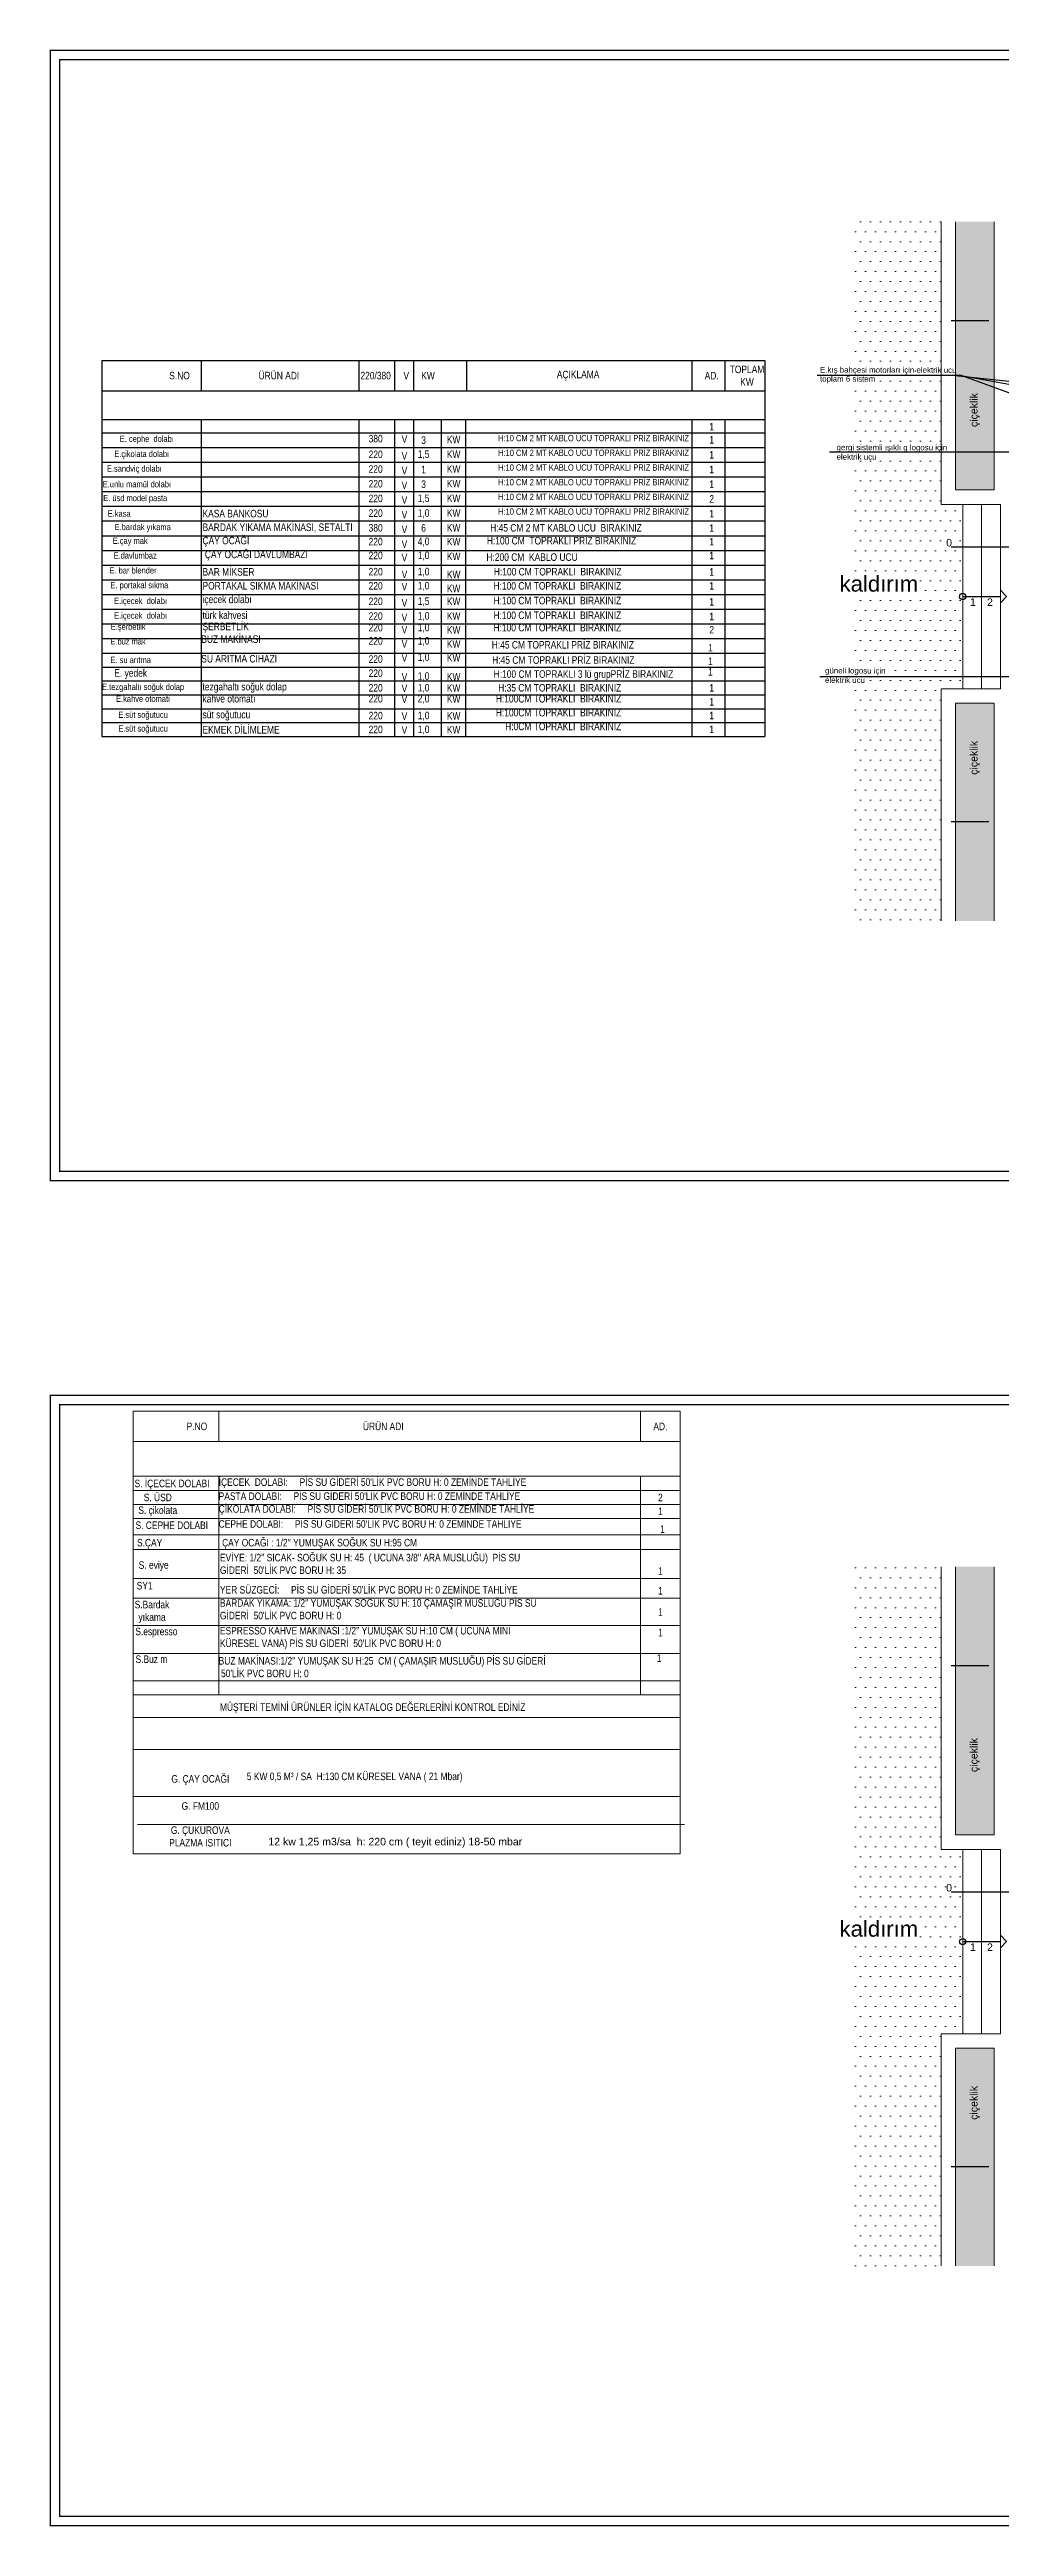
# Model space of a CAD drawing. Header units: millimetres. Extents: x 54215 to 67697, y 23496 to 56611.
# Drawn here: x 54215 to 55730, y 44051 to 47994 of the extents above; entities that cross this region are included whole.
import ezdxf

# ---------------------------------------------------------------- set-up
doc = ezdxf.new("R2010")
doc.units = ezdxf.units.MM
doc.linetypes.add('ACAD_ISO03W100', pattern=[30, 12, -18])
for name, color, linetype, lineweight in [('- 0.09', 9, 'Continuous', 9), ('- 0.20', 41, 'Continuous', 20), ('no3_yazı tefriş', 152, 'Continuous', 0), ('t_elektrik', 1, 'Continuous', 30)]:
    doc.layers.add(name, color=color, linetype=linetype, lineweight=lineweight)
doc.layers.add('0 rölöve', color=7, linetype='Continuous', true_color=0xf1380e)
doc.styles.add('1.50', font='ARIALN.TTF', dxfattribs={"height": 10})
doc.styles.get("Standard").update_dxf_attribs({"font": 'arial.ttf'})
doc.styles.add('YAZI', font='arial.ttf', dxfattribs={"width": 0.8, "height": 0.6})

# ---------------------------------------------------------------- blocks, each defined once
blk = doc.blocks.new('plan girişblok')
at = {"layer": '- 0.09'}
h = blk.add_hatch(dxfattribs=at)
h.set_pattern_fill('DOTS', color=256, scale=10)
h.set_pattern_definition([(9e-15, (420.6, 0), (7.9375, 15.875), [0, -15.875])])
h.paths.add_polyline_path([(2808.2, 2892.5), (2946.2, 2892.5), (2946.2, 2930.9), (2808.2, 2930.9)], flags=24)
edge = h.paths.add_edge_path()
edge.add_line((2836.2, 3488.3), (2836.2, 2375.1))
edge.add_line((2836.2, 2375.1), (2976.1, 2375.1))
edge.add_line((2976.1, 2375.1), (2976.1, 2744.7))
edge.add_line((2976.1, 2744.7), (3010.6, 2744.7))
edge.add_line((3010.6, 2744.7), (3010.6, 2886.5))
edge.add_arc((3010.6, 2891.5), 5, 90, 270, ccw=False)
edge.add_line((3010.6, 2896.5), (3010.6, 3038.2))
edge.add_line((3010.6, 3038.2), (2976.1, 3038.2))
edge.add_line((2976.1, 3038.2), (2976.1, 3488.3))
edge.add_line((2976.1, 3488.3), (2836.2, 3488.3))
h = blk.add_hatch(dxfattribs=at)
h.set_pattern_fill('AR-SAND', color=256, scale=0.5)
h.set_pattern_definition([(37.5, (2446.458, 1691.468), (-0.80002, 24.47066), [0, -19.304, 0, -21.59, 0, -20.6375]), (7.5, (2446.458, 1691.47), (22.47616, 35.84126), [0, -10.414, 0, -17.399, 0, -6.6675]), (327.5, (2430.837, 1691.468), (39.54962, 0.07186), [0, -6.35, 0, -22.86, 0, -29.845]), (317.5, (2430.837, 1691.47), (38.1778, 11.14647), [0, -3.175, 0, -14.986, 0, -17.145])])
h.paths.add_polyline_path([(3060.6, 2721.7), (2999.1, 2721.7), (2999.1, 2532.7), (3060.6, 2532.7)])
h.paths.add_polyline_path([(3060.6, 2532.7), (2999.1, 2532.7), (2999.1, 2375.1), (3060.6, 2375.1)])
h.paths.add_polyline_path([(3060.6, 3330.7), (2999.1, 3330.7), (2999.1, 3061.2), (3060.6, 3061.2)])
h.paths.add_polyline_path([(3060.6, 3488.3), (2999.1, 3488.3), (2999.1, 3330.7), (3060.6, 3330.7)])
h.paths.add_polyline_path([(3041.4, 2603.9), (3041.4, 2665.6), (3018.5, 2665.6), (3018.5, 2603.9)], flags=24)
h.paths.add_polyline_path([(3041.4, 3157.6), (3041.4, 3219.3), (3018.5, 3219.3), (3018.5, 3157.6)], flags=24)
at = {"layer": '- 0.20'}
for p, q in [((2976.1, 3488.3), (2976.1, 3038.2)), ((2999.1, 3488.3), (2999.1, 3061.2)), ((3060.6, 3488.3), (3060.6, 3061.2)), ((3010.6, 3038.2), (2976.1, 3038.2)), ((3060.6, 3061.2), (2999.1, 3061.2)), ((3010.6, 3038.2), (3010.6, 2744.7)), ((3070.6, 3038.2), (3010.6, 3038.2)), ((3040.6, 3038.2), (3040.6, 2744.7)), ((3070.6, 3038.2), (3070.6, 2744.7)), ((2976.1, 2744.7), (2976.1, 2375.1)), ((3010.6, 2744.7), (2976.1, 2744.7)), ((2999.1, 2721.7), (2999.1, 2375.1)), ((3060.6, 2721.7), (2999.1, 2721.7)), ((3070.6, 2744.7), (3010.6, 2744.7)), ((3060.6, 2721.7), (3060.6, 2375.1))]:
    blk.add_line(p, q, dxfattribs=at)
at = {"layer": '0 rölöve'}
for p, q in [((2992.4, 2970.5), (3084.1, 2970.5)), ((3010.6, 2891.5), (3070.6, 2891.5))]:
    blk.add_line(p, q, dxfattribs=at)
blk.add_lwpolyline([(3070.6, 2901.5), (3080.6, 2891.5), (3070.6, 2881.5)], dxfattribs=at)
blk.add_circle((3010.6, 2891.5), 5, dxfattribs=at)
at = {"layer": '- 0.20'}
blk.add_text('kaldırım', height=25.2, dxfattribs=at).set_placement((2814.6, 2899.3))
at = {"layer": '0 rölöve'}
for p in [(3034.3, 3161.4), (3034.3, 2607.7)]:
    blk.add_text('çiçeklik', height=12, rotation=90, dxfattribs=at).set_placement(p)
for s, p in [('0', (2984.3, 2971.3)), ('1', (3022.2, 2876.6)), ('2', (3049.4, 2876.6))]:
    blk.add_text(s, height=12, dxfattribs=at).set_placement(p)

msp = doc.modelspace()

# ---------------------------------------------------------------- linework, layer by layer
at = {"color": 252, "const_width": 2.135}
for points in [[(58549.046, 46193.342), (54216.086, 46193.342), (54216.086, 47993.342), (58549.046, 47993.342), (58549.046, 46854.293, -0.41421356), (58523.96, 46829.207), (58145.153, 46829.207, 0.41421356), (58135.119, 46819.172), (58135.119, 46575.335, 0.41421356), (58145.153, 46565.3), (58523.96, 46565.3, -0.41421356), (58549.046, 46540.214), (58549.046, 46193.342)], [(58533.994, 46854.293, -0.41421356), (58523.96, 46844.259), (58145.153, 46844.259, 0.41421356), (58120.067, 46819.172), (58120.067, 46575.335, 0.41421356), (58145.153, 46550.248), (58523.96, 46550.248, -0.41421356), (58533.994, 46540.214), (58533.994, 46208.394), (54231.138, 46208.394), (54231.138, 47978.29), (58533.994, 47978.29), (58533.994, 46854.293)], [(58549.046, 44051.85), (54216.086, 44051.85), (54216.086, 45851.85), (58549.046, 45851.85), (58549.046, 44712.802, -0.41421356), (58523.96, 44687.715), (58145.153, 44687.715, 0.41421356), (58135.119, 44677.68), (58135.119, 44433.843, 0.41421356), (58145.153, 44423.808), (58523.96, 44423.808, -0.41421356), (58549.046, 44398.722), (58549.046, 44051.85)], [(58533.994, 44712.802, -0.41421356), (58523.96, 44702.767), (58145.153, 44702.767, 0.41421356), (58120.067, 44677.68), (58120.067, 44433.843, 0.41421356), (58145.153, 44408.756), (58523.96, 44408.756, -0.41421356), (58533.994, 44398.722), (58533.994, 44066.902), (54231.138, 44066.902), (54231.138, 45836.798), (58533.994, 45836.798), (58533.994, 44712.802)]]:
    msp.add_lwpolyline(points, format="xyb", dxfattribs=at)
at = {"layer": '0 rölöve', "linetype": 'ACAD_ISO03W100', "ltscale": 5}
for p, q in [((56310.835, 47562.695), (55634.835, 47562.695)), ((56310.835, 46764.695), (55634.835, 46764.695)), ((56310.835, 45421.203), (55634.835, 45421.203)), ((56310.835, 44623.203), (55634.835, 44623.203))]:
    msp.add_line(p, q, dxfattribs=at)
at = {"layer": 'no3_yazı tefriş'}
for p, q in [((54348.438, 45826.293), (55219.465, 45826.293)), ((54348.438, 45826.293), (54348.438, 45121.905)), ((54484.429, 45826.293), (54484.429, 45778.142)), ((55156.43, 45826.293), (55156.43, 45778.142)), ((55219.465, 45826.293), (55219.465, 45375.063)), ((54348.438, 45778.142), (55219.465, 45778.142)), ((54348.438, 45722.771), (55219.465, 45722.771)), ((54484.429, 45722.771), (54484.429, 45528.791)), ((55156.43, 45722.771), (55156.43, 45528.791)), ((54348.438, 45700.16), (55219.465, 45700.16)), ((54348.438, 45678), (55219.465, 45678)), ((54348.438, 45655.84), (55219.465, 45655.84)), ((54348.438, 45629.678), (55219.465, 45629.678)), ((54348.438, 45629.678), (55219.465, 45629.678)), ((54348.438, 45606.274), (55219.465, 45606.274)), ((54348.438, 45606.274), (55219.465, 45606.274)), ((54348.438, 45606.274), (55219.465, 45606.274)), ((54348.438, 45606.274), (55219.465, 45606.274)), ((54348.438, 45606.274), (55219.465, 45606.274)), ((54348.438, 45560.268), (55219.465, 45560.268)), ((54348.438, 45528.791), (55219.465, 45528.791)), ((54348.438, 45528.791), (55219.465, 45528.791)), ((54348.438, 45528.791), (55219.465, 45528.791)), ((54484.429, 45528.791), (54484.429, 45375.063)), ((55156.43, 45528.791), (55156.43, 45375.063)), ((54348.438, 45485.028), (55219.465, 45485.028)), ((54348.438, 45485.028), (55219.465, 45485.028)), ((54348.438, 45485.028), (55219.465, 45485.028)), ((54348.438, 45440.708), (55219.465, 45440.708)), ((54348.438, 45440.708), (55219.465, 45440.708)), ((54348.438, 45396.945), (55219.465, 45396.945)), ((54348.438, 45375.063), (55219.465, 45375.063)), ((55219.465, 45375.063), (55219.465, 45121.905)), ((54348.438, 45338.544), (55219.465, 45338.544)), ((54348.438, 45287.775), (55219.465, 45287.775)), ((54348.438, 45212.957), (55219.465, 45212.957)), ((54355.318, 45168.388), (55226.344, 45168.388)), ((55219.465, 45121.905), (54348.438, 45121.905))]:
    msp.add_line(p, q, dxfattribs=at)
at = {"layer": 't_elektrik'}
for p, q in [((54298.077, 47499.289), (55354.121, 47499.289)), ((54298.077, 47499.289), (54298.077, 46900.924)), ((54456.684, 47499.289), (54456.684, 47451.137)), ((54707.41, 47499.289), (54707.41, 47451.137)), ((54764.362, 47499.289), (54764.362, 47451.137)), ((54794.802, 47499.289), (54794.802, 47451.137)), ((54879.261, 47499.289), (54879.261, 47451.137)), ((55238.13, 47499.289), (55238.13, 47451.137)), ((55290.576, 47499.289), (55290.576, 47451.137)), ((55354.121, 47499.289), (55354.121, 46900.924)), ((54298.077, 47451.137), (55354.121, 47451.137)), ((55667.111, 47475.446), (55437.828, 47475.446)), ((55657.835, 47475.446), (56285.835, 47407.945)), ((55865.406, 47403.432), (55667.111, 47475.446)), ((55667.111, 47475.446), (56034.834, 47407.945)), ((54298.077, 47405.137), (55354.121, 47405.137)), ((54456.684, 47405.137), (54456.684, 47033.163)), ((54707.41, 47405.137), (54707.41, 47033.163)), ((54764.362, 47405.137), (54764.362, 47033.163)), ((54794.802, 47405.137), (54794.802, 47033.163)), ((54838.99, 47405.137), (54838.99, 47033.163)), ((54877.406, 47405.137), (54877.406, 47033.163)), ((55238.13, 47405.137), (55238.13, 47033.163)), ((55290.576, 47405.137), (55290.576, 47033.163)), ((54298.077, 47384.221), (55354.121, 47384.221)), ((54298.077, 47360.817), (55354.121, 47360.817)), ((54298.077, 47337.413), (55354.121, 47337.413)), ((55763.835, 47353.445), (55457.471, 47353.445)), ((54298.077, 47314.009), (55354.121, 47314.009)), ((54298.077, 47314.009), (55354.121, 47314.009)), ((54298.077, 47290.606), (55354.121, 47290.606)), ((54298.077, 47290.606), (55354.121, 47290.606)), ((54298.077, 47267.202), (55354.121, 47267.202)), ((54298.077, 47267.202), (55354.121, 47267.202)), ((54298.077, 47243.798), (55354.121, 47243.798)), ((54298.077, 47243.798), (55354.121, 47243.798)), ((54298.077, 47220.394), (55354.121, 47220.394)), ((54298.077, 47196.99), (55354.121, 47196.99)), ((54298.077, 47173.586), (55354.121, 47173.586)), ((54298.077, 47150.183), (55354.121, 47150.183)), ((54298.077, 47126.779), (55354.121, 47126.779)), ((54298.077, 47103.375), (55354.121, 47103.375)), ((54298.077, 47079.971), (55354.121, 47079.971)), ((54298.077, 47056.567), (55354.121, 47056.567)), ((54298.077, 47033.163), (55354.121, 47033.163)), ((54298.077, 47033.163), (55354.121, 47033.163)), ((54298.077, 47033.163), (55354.121, 47033.163)), ((54298.077, 47033.163), (55354.121, 47033.163)), ((54298.077, 47011.282), (55354.121, 47011.282)), ((54456.684, 47033.163), (54456.684, 46900.924)), ((54707.41, 47033.163), (54707.41, 46900.924)), ((54764.362, 47033.163), (54764.362, 46900.924)), ((54794.802, 47033.163), (54794.802, 46900.924)), ((54838.99, 47033.163), (54838.99, 46900.924)), ((54877.406, 47033.163), (54877.406, 46900.924)), ((55238.13, 47033.163), (55238.13, 46900.924)), ((55290.576, 47033.163), (55290.576, 46900.924)), ((54298.077, 46989.122), (55354.121, 46989.122)), ((55761.835, 46995.695), (55441.636, 46995.695)), ((54298.077, 46966.961), (55354.121, 46966.961)), ((54298.077, 46944.801), (55354.121, 46944.801)), ((54298.077, 46922.863), (55354.121, 46922.863)), ((54298.077, 46900.924), (55354.121, 46900.924))]:
    msp.add_line(p, q, dxfattribs=at)

# ---------------------------------------------------------------- block references
at = {"layer": '0 rölöve'}
for p in [(52658.765, 44231.986), (52658.765, 42090.494)]:
    msp.add_blockref('plan girişblok', p, dxfattribs=at)

# ---------------------------------------------------------------- texts
at = {"layer": 'no3_yazı tefriş', "color": 3, "style": 'YAZI'}
msp.add_text('12 kw 1,25 m3/sa  h: 220 cm ( teyit ediniz) 18-50 mbar', height=12, dxfattribs=at).set_placement((54563.581, 45135.196))
at = {"layer": 'no3_yazı tefriş', "char_height": 12, "style": 'YAZI'}
for s, insert, width, attachment_point in [('P.NO', (54449.8, 45802.218), 39.25724, 5), ('ÜRÜN ADI', (54746.561, 45802.218), 494.26507, 5), ('AD.', (55187.947, 45802.218), 33.03409, 5), ('S. İÇECEK DOLABI', (54410.118, 45709.619), 150.18751, 5), ("İÇECEK  DOLABI:     PİS SU GİDERİ 50'LİK PVC BORU H: 0 ZEMİNDE TAHLİYE", (54484.429, 45711.691), 520.26507, 4), ('S. çikolata', (54387.405, 45666.92), 104.76133, 5), ('S. ÜSD', (54387.405, 45689.08), 104.76133, 5), ("ÇİKOLATA DOLABI:     PİS SU GİDERİ 50'LİK PVC BORU H: 0 ZEMİNDE TAHLİYE", (54484.429, 45668.991), 520.26507, 4), ("PASTA DOLABI:     PİS SU GİDERİ 50'LİK PVC BORU H: 0 ZEMİNDE TAHLİYE", (54484.429, 45691.151), 520.26507, 4), ('2', (55187.947, 45689.08), 59.03409, 5), ('1', (55187.947, 45666.92), 59.03409, 5), ('S. CEPHE DOLABI', (54409.727, 45644.76), 149.40446, 5), ("CEPHE DOLABI:     PİS SU GİDERİ 50'LİK PVC BORU H: 0 ZEMİNDE TAHLİYE", (54484.429, 45646.831), 520.26507, 4), ('1', (55191.351, 45638.714), 59.03409, 5), ('S.ÇAY', (54354.332, 45615.31), 520.26507, 4), ("EVİYE: 1/2'' SICAK- SOĞUK SU H: 45  ( UCUNA 3/8'' ARA MUSLUĞU)  PİS SU GİDERİ  50'LİK PVC BORU H: 35", (54486.429, 45583.271), 520.26507, 4), ("ÇAY OCAĞI : 1/2'' YUMUŞAK SOĞUK SU H:95 CM", (54489.832, 45615.31), 520.26507, 4), ('SY1', (54366.597, 45548.564), 65.25724, 5), ('S. eviye', (54380.88, 45579.681), 65.25724, 5), ("YER SÜZGECİ:     PİS SU GİDERİ 50'LİK PVC BORU H: 0 ZEMİNDE TAHLİYE", (54486.429, 45542.074), 520.26507, 4), ('1', (55187.947, 45571.97), 59.03409, 5), ('S.Bardak yıkama', (54378.266, 45506.771), 65.25724, 5), ("BARDAK YIKAMA: 1/2'' YUMUŞAK SOĞUK SU H: 10 ÇAMAŞIR MUSLUĞU PİS SU GİDERİ  50'LİK PVC BORU H: 0", (54486.429, 45511.027), 520.26507, 4), ('1', (55187.947, 45540.493), 59.03409, 5), ('1', (55187.947, 45506.771), 59.03409, 5), ('S.espresso', (54385.245, 45473.948), 65.25724, 5), ("ESPRESSO KAHVE MAKİNASI :1/2'' YUMUŞAK SU H:10 CM ( UCUNA MİNİ KÜRESEL VANA) PİS SU GİDERİ  50'LİK PVC BORU H: 0", (54486.429, 45465.177), 520.26507, 4), ('1', (55187.947, 45473.948), 59.03409, 5), ('S.Buz m', (54377.339, 45431.53), 65.25724, 5), ("BUZ MAKİNASI:1/2'' YUMUŞAK SU H:25  CM ( ÇAMAŞIR MUSLUĞU) PİS SU GİDERİ  50'LİK PVC BORU H: 0", (54484.429, 45418.871), 520.26507, 4), ('1', (55185.947, 45433.32), 59.03409, 5), ('MÜŞTERİ TEMİNİ ÜRÜNLER İÇİN KATALOG DEĞERLERİNİ KONTROL EDİNİZ', (54486.429, 45353.508), 520.26507, 4)]:
    msp.add_mtext(s, dxfattribs=dict(at, insert=insert, width=width, attachment_point=attachment_point))
at = {"layer": 'no3_yazı tefriş', "color": 3, "char_height": 12, "style": 'YAZI'}
for s, insert, width, attachment_point in [('G. ÇAY OCAĞI', (54455.184, 45239.154), 118.80688, 5), ('5 KW 0,5 M³ / SA  H:130 CM KÜRESEL VANA ( 21 Mbar)', (54529.25, 45243.226), 520.26507, 4), ('G. FM100', (54455.184, 45197.798), 118.80688, 5), ('G. ÇUKUROVA PLAZMA ISITICI', (54455.184, 45149.322), 118.80688, 5)]:
    msp.add_mtext(s, dxfattribs=dict(at, insert=insert, width=width, attachment_point=attachment_point))
at = {"layer": 't_elektrik'}
for s, insert, char_height, width, attachment_point, style in [('S.NO', (54422.056, 47475.213), 12, 39.25724, 5, 'YAZI'), ('ÜRÜN ADI', (54580.331, 47475.213), 12, 494.26507, 5, 'YAZI'), ('220/380', (54734.445, 47475.213), 12, 494.26507, 5, 'YAZI'), ('AÇIKLAMA', (55056.869, 47475.213), 12, 380.05499, 5, 'YAZI'), ('TOPLAM\\PKW', (55325.847, 47475.213), 12, 494.26507, 5, 'YAZI'), ('V', (54783.196, 47475.213), 12, 494.26507, 5, 'YAZI'), ('KW', (54817.863, 47475.213), 12, 494.26507, 5, 'YAZI'), ('AD.', (55269.647, 47475.213), 12, 33.03409, 5, 'YAZI'), ('E. cephe  dolabı', (54369.994, 47373.141), 10, 132.01796, 5, '1.50'), ('380', (54734.445, 47374.798), 12, 494.26507, 5, 'YAZI'), ('V', (54780.329, 47374.234), 12, 494.26507, 5, 'YAZI'), ('3', (54810.769, 47372.416), 12, 494.26507, 5, 'YAZI'), ('KW', (54858.656, 47373.466), 12, 494.26507, 5, 'YAZI'), ('H:10 CM 2 MT KABLO UCU TOPRAKLI PRİZ BIRAKINIZ', (54929.48, 47375.723), 10, 520.26507, 4, '1.50'), ('1', (55269.647, 47394.057), 12, 59.03409, 5, 'YAZI'), ('1', (55269.647, 47373.141), 12, 59.03409, 5, 'YAZI'), ('E.sandviç dolabı', (54350.179, 47325.711), 10, 132.01796, 5, '1.50'), ('E.çikolata dolabı', (54361.899, 47349.115), 10, 132.01796, 5, '1.50'), ('220', (54734.448, 47349.838), 12, 494.26507, 5, 'YAZI'), ('220', (54734.448, 47326.434), 12, 494.26507, 5, 'YAZI'), ('V', (54780.329, 47347.44), 12, 494.26507, 5, 'YAZI'), ('V', (54780.329, 47324.036), 12, 494.26507, 5, 'YAZI'), ('1,5', (54810.769, 47349.012), 12, 494.26507, 5, 'YAZI'), ('1', (54810.769, 47325.608), 12, 494.26507, 5, 'YAZI'), ('KW', (54858.656, 47350.062), 12, 494.26507, 5, 'YAZI'), ('KW', (54858.656, 47326.658), 12, 494.26507, 5, 'YAZI'), ('H:10 CM 2 MT KABLO UCU TOPRAKLI PRİZ BIRAKINIZ', (54929.48, 47352.319), 10, 520.26507, 4, '1.50'), ('H:10 CM 2 MT KABLO UCU TOPRAKLI PRİZ BIRAKINIZ', (54929.48, 47328.915), 10, 520.26507, 4, '1.50'), ('1', (55269.647, 47349.115), 12, 59.03409, 5, 'YAZI'), ('1', (55269.647, 47325.711), 12, 59.03409, 5, 'YAZI'), ('E.unlu mamül dolabı', (54354.163, 47302.307), 10, 132.01796, 5, '1.50'), ('E. üsd model pasta', (54351.547, 47278.904), 10, 132.01796, 5, '1.50'), ('220', (54734.448, 47303.031), 12, 494.26507, 5, 'YAZI'), ('220', (54734.448, 47279.627), 12, 494.26507, 5, 'YAZI'), ('V', (54780.329, 47300.633), 12, 494.26507, 5, 'YAZI'), ('1,5', (54810.769, 47278.8), 12, 494.26507, 5, 'YAZI'), ('3', (54810.769, 47302.204), 12, 494.26507, 5, 'YAZI'), ('KW', (54858.656, 47303.254), 12, 494.26507, 5, 'YAZI'), ('KW', (54858.656, 47279.85), 12, 494.26507, 5, 'YAZI'), ('H:10 CM 2 MT KABLO UCU TOPRAKLI PRİZ BIRAKINIZ', (54929.48, 47305.511), 10, 520.26507, 4, '1.50'), ('H:10 CM 2 MT KABLO UCU TOPRAKLI PRİZ BIRAKINIZ', (54929.48, 47282.107), 10, 520.26507, 4, '1.50'), ('2', (55269.647, 47278.904), 12, 59.03409, 5, 'YAZI'), ('1', (55269.647, 47302.307), 12, 59.03409, 5, 'YAZI'), ('E.kasa', (54325.999, 47255.5), 10, 132.01796, 5, '1.50'), ('KASA BANKOSU', (54458.684, 47255.5), 12, 520.26507, 4, 'YAZI'), ('220', (54734.448, 47256.223), 12, 494.26507, 5, 'YAZI'), ('V', (54780.329, 47277.229), 12, 494.26507, 5, 'YAZI'), ('V', (54780.329, 47253.825), 12, 494.26507, 5, 'YAZI'), ('1,0', (54810.769, 47255.397), 12, 494.26507, 5, 'YAZI'), ('KW', (54858.656, 47256.446), 12, 494.26507, 5, 'YAZI'), ('H:10 CM 2 MT KABLO UCU TOPRAKLI PRİZ BIRAKINIZ', (54929.48, 47258.703), 10, 520.26507, 4, '1.50'), ('1', (55269.647, 47255.5), 12, 59.03409, 5, 'YAZI'), ('E.çay mak', (54343.506, 47210.836), 10, 132.01796, 5, '1.50'), ('E.bardak yıkama', (54363.412, 47232.718), 10, 132.01796, 5, '1.50'), ('ÇAY OCAĞI', (54458.684, 47210.836), 12, 520.26507, 4, 'YAZI'), ('BARDAK YIKAMA MAKİNASI, SETALTI', (54458.684, 47232.718), 12, 520.26507, 4, 'YAZI'), ('380', (54734.445, 47232.819), 12, 494.26507, 5, 'YAZI'), ('220', (54734.448, 47210.937), 12, 494.26507, 5, 'YAZI'), ('V', (54780.329, 47230.421), 12, 494.26507, 5, 'YAZI'), ('V', (54780.329, 47207.017), 12, 494.26507, 5, 'YAZI'), ('4,0', (54810.769, 47210.111), 12, 494.26507, 5, 'YAZI'), ('6', (54810.769, 47232.604), 12, 494.26507, 5, 'YAZI'), ('KW', (54858.656, 47233.043), 12, 494.26507, 5, 'YAZI'), ('KW', (54858.656, 47210.883), 12, 494.26507, 5, 'YAZI'), ('H:100 CM  TOPRAKLI PRİZ BIRAKINIZ', (55149.259, 47212.312), 12, 435.72392, 6, 'YAZI'), ('H:45 CM 2 MT KABLO UCU  BIRAKINIZ', (55158.257, 47232.803), 12, 435.72392, 6, 'YAZI'), ('1', (55269.647, 47232.718), 12, 59.03409, 5, 'YAZI'), ('1', (55269.647, 47210.836), 12, 59.03409, 5, 'YAZI'), ('E. bar blender', (54347.996, 47165.117), 10, 132.01796, 5, '1.50'), ('E.davlumbaz', (54351.454, 47188.787), 10, 132.01796, 5, '1.50'), ('BAR MİKSER', (54458.684, 47162.71), 12, 520.26507, 4, 'YAZI'), (' ÇAY OCAĞI DAVLUMBAZI', (54458.684, 47188.787), 12, 520.26507, 4, 'YAZI'), ('220', (54734.448, 47188.777), 12, 494.26507, 5, 'YAZI'), ('220', (54734.448, 47163.014), 12, 494.26507, 5, 'YAZI'), ('V', (54780.329, 47185.541), 12, 494.26507, 5, 'YAZI'), ('1,0', (54810.769, 47187.951), 12, 494.26507, 5, 'YAZI'), ('1,0', (54810.769, 47162.188), 12, 494.26507, 5, 'YAZI'), ('KW', (54858.656, 47187.479), 12, 494.26507, 5, 'YAZI'), ('H:200 CM  KABLO UCU', (55056.19, 47186.225), 12, 435.72392, 6, 'YAZI'), ('H:100 CM TOPRAKLI  BIRAKINIZ', (55126.145, 47162.998), 12, 435.72392, 6, 'YAZI'), ('1', (55269.647, 47188.787), 12, 59.03409, 5, 'YAZI'), ('1', (55269.647, 47162.71), 12, 59.03409, 5, 'YAZI'), ('E. portakal sıkma', (54358.149, 47140.143), 10, 132.01796, 5, '1.50'), ('PORTAKAL SIKMA MAKİNASI', (54458.684, 47140.558), 12, 520.26507, 4, 'YAZI'), ('220', (54734.448, 47140.447), 12, 494.26507, 5, 'YAZI'), ('V', (54780.329, 47158.819), 12, 494.26507, 5, 'YAZI'), ('V', (54780.329, 47139.315), 12, 494.26507, 5, 'YAZI'), ('1,0', (54810.769, 47139.621), 12, 494.26507, 5, 'YAZI'), ('KW', (54858.656, 47158.749), 12, 494.26507, 5, 'YAZI'), ('KW', (54858.656, 47158.449), 12, 494.26507, 5, 'YAZI'), ('KW', (54858.656, 47136.28), 12, 494.26507, 5, 'YAZI'), ('H:100 CM TOPRAKLI  BIRAKINIZ', (55125.57, 47140.432), 12, 435.72392, 6, 'YAZI'), ('1', (55269.647, 47140.558), 12, 59.03409, 5, 'YAZI'), ('E.içecek  dolabı', (54360.011, 47115.077), 10, 132.01796, 5, '1.50'), ('E.içecek  dolabı', (54360.011, 47091.673), 10, 132.01796, 5, '1.50'), ('türk kahvesi', (54458.684, 47093.751), 12, 520.26507, 4, 'YAZI'), ('içecek dolabı', (54458.684, 47117.154), 12, 520.26507, 4, 'YAZI'), ('220', (54734.448, 47115.8), 12, 494.26507, 5, 'YAZI'), ('220', (54734.448, 47092.396), 12, 494.26507, 5, 'YAZI'), ('V', (54780.329, 47113.402), 12, 494.26507, 5, 'YAZI'), ('V', (54780.329, 47089.998), 12, 494.26507, 5, 'YAZI'), ('1,5', (54810.769, 47114.974), 12, 494.26507, 5, 'YAZI'), ('1,0', (54810.769, 47091.57), 12, 494.26507, 5, 'YAZI'), ('KW', (54858.656, 47116.023), 12, 494.26507, 5, 'YAZI'), ('KW', (54858.656, 47092.62), 12, 494.26507, 5, 'YAZI'), ('H:100 CM TOPRAKLI  BIRAKINIZ', (55125.57, 47117.028), 12, 435.72392, 6, 'YAZI'), ('H:100 CM TOPRAKLI  BIRAKINIZ', (55125.57, 47093.624), 12, 435.72392, 6, 'YAZI'), ('1', (55269.647, 47115.077), 12, 59.03409, 5, 'YAZI'), ('1', (55269.647, 47091.673), 12, 59.03409, 5, 'YAZI'), ('E.buz mak', (54340.108, 47052.084), 10, 132.01796, 5, '1.50'), ('E.şerbetlik', (54340.268, 47073.994), 10, 132.01796, 5, '1.50'), ('BUZ MAKİNASI', (54456.684, 47055.637), 12, 520.26507, 4, 'YAZI'), ('ŞERBETLİK', (54458.684, 47074.023), 12, 520.26507, 4, 'YAZI'), ('220', (54734.448, 47073.985), 12, 494.26507, 5, 'YAZI'), ('220', (54734.448, 47052.731), 12, 494.26507, 5, 'YAZI'), ('V', (54780.329, 47070.71), 12, 494.26507, 5, 'YAZI'), ('V', (54780.329, 47048.132), 12, 494.26507, 5, 'YAZI'), ('1,0', (54810.769, 47073.158), 12, 494.26507, 5, 'YAZI'), ('1,0', (54810.769, 47051.904), 12, 494.26507, 5, 'YAZI'), ('KW', (54858.656, 47070.359), 12, 494.26507, 5, 'YAZI'), ('KW', (54858.656, 47047.93), 12, 494.26507, 5, 'YAZI'), ('H:45 CM TOPRAKLI PRİZ BIRAKINIZ', (55145.873, 47046.562), 12, 435.72392, 6, 'YAZI'), ('H:100 CM TOPRAKLI  BIRAKINIZ', (55125.57, 47073.969), 12, 435.72392, 6, 'YAZI'), ('1', (55267.647, 47042.16), 12, 59.03409, 5, 'YAZI'), ('2', (55269.647, 47070.672), 12, 59.03409, 5, 'YAZI'), ('E. su arıtma', (54344.291, 47022.491), 10, 132.01796, 5, '1.50'), ('E. yedek ', (54344.291, 47000.062), 12, 106.63782, 5, 'YAZI'), ('SU ARITMA CİHAZI', (54456.684, 47024.424), 12, 520.26507, 4, 'YAZI'), ('220', (54734.448, 47023.83), 12, 494.26507, 5, 'YAZI'), ('V', (54780.329, 47025.714), 12, 494.26507, 5, 'YAZI'), ('1,0', (54810.769, 47025.938), 12, 494.26507, 5, 'YAZI'), ('KW', (54858.656, 47026.048), 12, 494.26507, 5, 'YAZI'), ('H:45 CM TOPRAKLI PRİZ BIRAKINIZ', (55146.598, 47022.346), 12, 435.72392, 6, 'YAZI'), ('H:100 CM TOPRAKLI 3 lü grupPRİZ BIRAKINIZ', (55208.553, 46998.298), 12, 435.72392, 6, 'YAZI'), ('1', (55267.647, 47020.278), 12, 59.03409, 5, 'YAZI'), ('1', (55267.647, 47003.616), 12, 59.03409, 5, 'YAZI'), ('E.tezgahaltı soğuk dolap', (54364.017, 46978.181), 10, 132.01796, 5, '1.50'), ('tezgahaltı soğuk dolap', (54458.684, 46978.181), 12, 520.26507, 4, 'YAZI'), ('220', (54734.448, 47001.401), 12, 494.26507, 5, 'YAZI'), ('220', (54734.448, 46978.143), 12, 494.26507, 5, 'YAZI'), ('V', (54780.329, 46995.575), 12, 494.26507, 5, 'YAZI'), ('V', (54780.329, 46977.273), 12, 494.26507, 5, 'YAZI'), ('1,0', (54810.769, 46995.799), 12, 494.26507, 5, 'YAZI'), ('1,0', (54810.769, 46977.316), 12, 494.26507, 5, 'YAZI'), ('KW', (54858.656, 46995.909), 12, 494.26507, 5, 'YAZI'), ('KW', (54858.656, 46977.834), 12, 494.26507, 5, 'YAZI'), ('H:35 CM TOPRAKLI  BIRAKINIZ', (55125.57, 46978.127), 12, 435.72392, 6, 'YAZI'), ('1', (55269.647, 46978.181), 12, 59.03409, 5, 'YAZI'), ('E.kahve otomatı', (54364.017, 46960.77), 10, 132.01796, 5, '1.50'), ('E.süt soğutucu', (54364.017, 46933.861), 10, 132.01796, 5, '1.50'), ('süt soğutucu', (54458.684, 46933.861), 12, 520.26507, 4, 'YAZI'), ('kahve otomatı ', (54458.684, 46960.77), 12, 520.26507, 4, 'YAZI'), ('220', (54734.448, 46960.732), 12, 494.26507, 5, 'YAZI'), ('220', (54734.448, 46933.823), 12, 494.26507, 5, 'YAZI'), ('V', (54780.329, 46959.862), 12, 494.26507, 5, 'YAZI'), ('V', (54780.329, 46932.953), 12, 494.26507, 5, 'YAZI'), ('2,0', (54810.769, 46959.906), 12, 494.26507, 5, 'YAZI'), ('1,0', (54810.769, 46932.996), 12, 494.26507, 5, 'YAZI'), ('KW', (54858.656, 46960.423), 12, 494.26507, 5, 'YAZI'), ('KW', (54858.656, 46933.514), 12, 494.26507, 5, 'YAZI'), ('H:100CM TOPRAKLI  BIRAKINIZ', (55125.57, 46960.716), 12, 435.72392, 6, 'YAZI'), ('H:100CM TOPRAKLI  BIRAKINIZ', (55125.57, 46938.556), 12, 435.72392, 6, 'YAZI'), ('1', (55269.647, 46956.021), 12, 59.03409, 5, 'YAZI'), ('1', (55269.647, 46934.082), 12, 59.03409, 5, 'YAZI'), ('E.süt soğutucu', (54364.017, 46911.922), 10, 132.01796, 5, '1.50'), ('EKMEK DİLİMLEME', (54458.684, 46911.417), 12, 520.26507, 4, 'YAZI'), ('220', (54734.448, 46911.884), 12, 494.26507, 5, 'YAZI'), ('V', (54780.329, 46911.014), 12, 494.26507, 5, 'YAZI'), ('1,0', (54810.769, 46911.057), 12, 494.26507, 5, 'YAZI'), ('KW', (54858.656, 46911.575), 12, 494.26507, 5, 'YAZI'), ('H:0CM TOPRAKLI  BIRAKINIZ', (55125.57, 46916.617), 12, 435.72392, 6, 'YAZI'), ('1', (55269.647, 46912.143), 12, 59.03409, 5, 'YAZI')]:
    msp.add_mtext(s, dxfattribs=dict(at, insert=insert, char_height=char_height, width=width, attachment_point=attachment_point, style=style))
at = {"layer": 't_elektrik', "char_height": 9, "width": 385.55893, "attachment_point": 1, "rotation": 359.908191}
for s, insert in [('E.kış bahçesi motorları için elektrik ucu', (55442.128, 47488.964, 0.001)), ('toplam 6 sistem', (55442.128, 47474.646, 0.001)), ('gergi sistemli ışıklı g logosu için \\Pelektrik ucu', (55468.549, 47365.548, 0.001)), ('güneli logosu için \\Pelektrik ucu', (55450.169, 47010.068, 0.001))]:
    msp.add_mtext(s, dxfattribs=dict(at, insert=insert))

doc.saveas('drawing.dxf')
